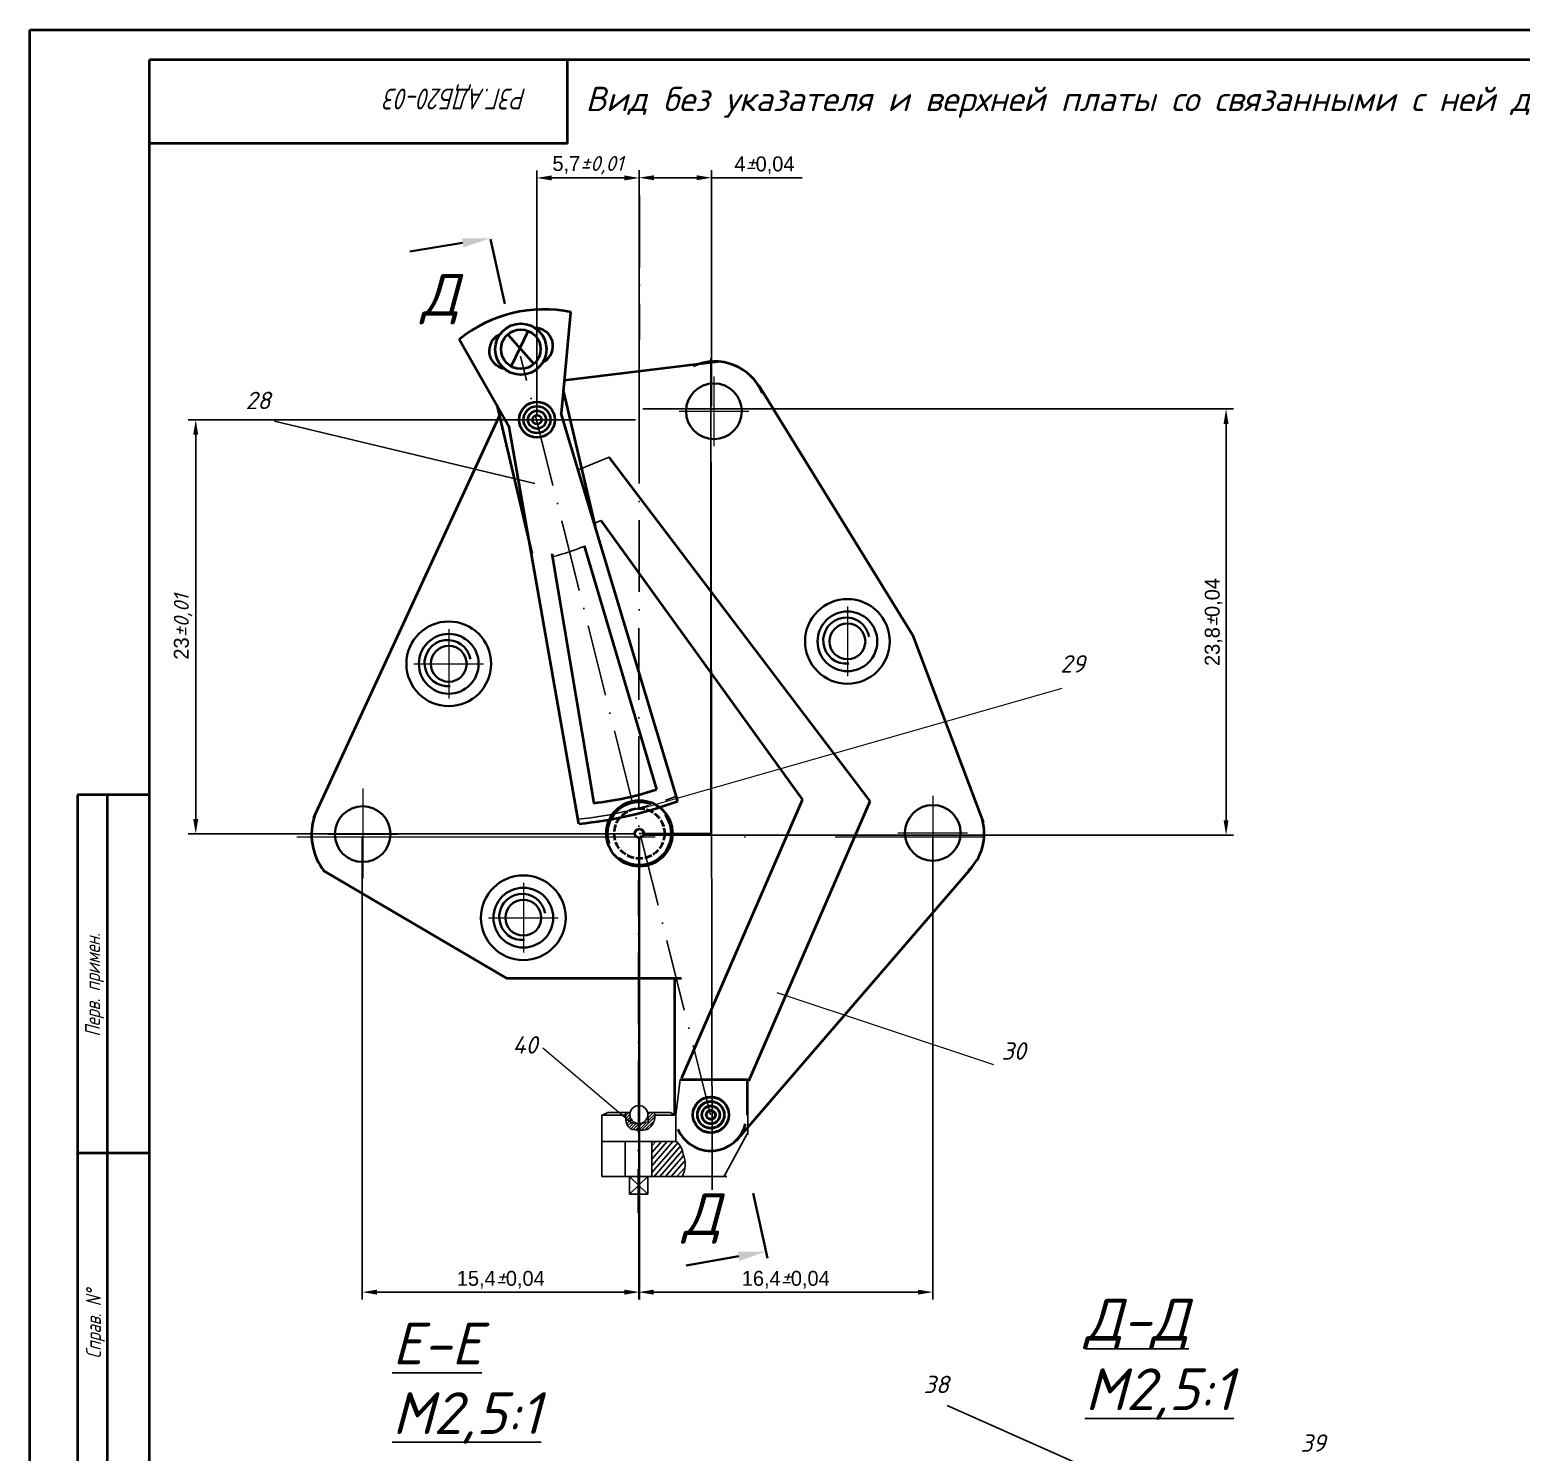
# Model space of a CAD drawing. Extents: x 1996 to 2593, y 74 to 494.
# Drawn here: x 1995.5 to 2245.1, y 255.5 to 493.6 of the extents above; entities that cross this region are included whole.
import ezdxf

# ---------------------------------------------------------------- set-up
doc = ezdxf.new("R2010")
doc.units = 0
doc.header["$MEASUREMENT"] = 0
for name, pattern in [('ACAD_ISO02W100', [15, 12, -3]), ('ACAD_ISO10W100', [18, 12, -3, 0, -3]), ('AUDIT_D_100420100805-0', [0]), ('THIN', [0])]:
    doc.linetypes.add(name, pattern=pattern)
doc.layers.get('0').update_dxf_attribs({"linetype": 'CONTINUOUS'})
doc.layers.get('DEFPOINTS').update_dxf_attribs({"linetype": 'CONTINUOUS'})
doc.layers.add('KONTUR', color=7, linetype='CONTINUOUS')
doc.layers.add('ОСНОВНОЙ', color=7, linetype='CONTINUOUS')
doc.layers.add('Основная', color=7, linetype='CONTINUOUS', lineweight=40)
doc.layers.add('текст', color=7, linetype='CONTINUOUS', lineweight=30)
doc.styles.add('стиль1', font='romans.shx', dxfattribs={"width": 0.75, "oblique": 15, "height": 3.5})
doc.dimstyles.get("Standard").update_dxf_attribs({"dimtxt": 3, "dimasz": 3, "dimexe": 2.5, "dimexo": 2.5, "dimgap": 1.5, "dimtad": 0, "dimtih": 1, "dimtoh": 1, "dimdec": 4, "dimzin": 0, "dimdsep": 46, "dimtxsty": 'Standard', "dimcen": -3, "dimdle": 1.25, "dimadec": 0, "dimazin": 0, "dimtfac": 0.75, "dimtdec": 4, "dimtofl": 0, "dimtmove": 0, "dimatfit": 3, "dimfxl": 1, "dimtvp": 1.5, "dimtolj": 1, "dimtzin": 0, "dimarcsym": 0})

# ---------------------------------------------------------------- blocks, each defined once
blk = doc.blocks.new('*D26')
at = {"color": 0, "linetype": 'AUDIT_D_100420100805-0', "lineweight": -2, "transparency": 16777216}
for p, q in [((2051.15, 358.47), (2051.15, 281.07)), ((2097.55, 358.47), (2097.55, 281.07)), ((2053.65, 282.32), (2095.05, 282.32))]:
    blk.add_line(p, q, dxfattribs=at)
at = {"color": 0, "linetype": 'AUDIT_D_100420100805-0', "transparency": 16777216}
for points in [[(2053.65, 282.74), (2053.65, 281.9), (2051.15, 282.32)], [(2095.05, 282.74), (2095.05, 281.9), (2097.55, 282.32)]]:
    blk.add_solid(points, dxfattribs=at)
at = {"layer": 'DEFPOINTS', "color": 0, "linetype": 'AUDIT_D_100420100805-0', "transparency": 16777216}
for p in [(2051.15, 359.1), (2097.55, 359.1), (2097.55, 282.32)]:
    blk.add_point(p, dxfattribs=at)
at = {"color": 0, "linetype": 'AUDIT_D_100420100805-0', "transparency": 16777216, "insert": (2074.35, 284.4), "char_height": 2.5, "attachment_point": 5}
blk.add_mtext('\\A1;15,4{\\fISOCPEUR|b0|i1|c204|p34;\\C0;%%P}0,04', dxfattribs=at)
blk = doc.blocks.new('*D27')
at = {"color": 0, "linetype": 'AUDIT_D_100420100805-0', "lineweight": -2, "transparency": 16777216}
for p, q in [((2097.43, 358.46), (2097.43, 281.07)), ((2146.65, 358.46), (2146.65, 281.07)), ((2099.93, 282.32), (2144.15, 282.32))]:
    blk.add_line(p, q, dxfattribs=at)
at = {"color": 0, "linetype": 'AUDIT_D_100420100805-0', "transparency": 16777216}
for points in [[(2099.93, 282.74), (2099.93, 281.9), (2097.43, 282.32)], [(2144.15, 282.74), (2144.15, 281.9), (2146.65, 282.32)]]:
    blk.add_solid(points, dxfattribs=at)
at = {"layer": 'DEFPOINTS', "color": 0, "linetype": 'AUDIT_D_100420100805-0', "transparency": 16777216}
for p in [(2097.43, 359.08), (2146.65, 359.08), (2146.65, 282.32)]:
    blk.add_point(p, dxfattribs=at)
at = {"color": 0, "linetype": 'AUDIT_D_100420100805-0', "transparency": 16777216, "insert": (2122.04, 284.4), "char_height": 2.5, "attachment_point": 5}
blk.add_mtext('\\A1;16,4{\\fISOCPEUR|b0|i1|c204|p34;\\C0;%%P}0,04', dxfattribs=at)
blk = doc.blocks.new('*D28')
at = {"color": 0, "linetype": 'AUDIT_D_100420100805-0', "lineweight": -2, "transparency": 16777216}
for p, q in [((2098.12, 430.12), (2196.98, 430.12)), ((2195.73, 361.3), (2195.73, 427.62)), ((2098.12, 358.8), (2196.98, 358.8))]:
    blk.add_line(p, q, dxfattribs=at)
at = {"color": 0, "linetype": 'AUDIT_D_100420100805-0', "transparency": 16777216}
for points in [[(2195.31, 427.62), (2196.14, 427.62), (2195.73, 430.12)], [(2195.31, 361.3), (2196.14, 361.3), (2195.73, 358.8)]]:
    blk.add_solid(points, dxfattribs=at)
at = {"layer": 'DEFPOINTS', "color": 0, "linetype": 'AUDIT_D_100420100805-0', "transparency": 16777216}
for p in [(2097.49, 430.12), (2195.73, 430.12), (2097.49, 358.8)]:
    blk.add_point(p, dxfattribs=at)
at = {"color": 0, "linetype": 'AUDIT_D_100420100805-0', "transparency": 16777216, "insert": (2193.64, 394.46), "char_height": 2.5, "attachment_point": 5, "rotation": 90}
blk.add_mtext('\\A1;23,8{\\fISOCPEUR|b0|i1|c204|p34;\\C0;%%P}0,04', dxfattribs=at)
blk = doc.blocks.new('*D29')
at = {"color": 0, "linetype": 'AUDIT_D_100420100805-0', "lineweight": -2, "transparency": 16777216}
for p, q in [((2096.87, 428.3), (2022.05, 428.3)), ((2023.3, 361.51), (2023.3, 425.8)), ((2096.87, 359.01), (2022.05, 359.01))]:
    blk.add_line(p, q, dxfattribs=at)
at = {"color": 0, "linetype": 'AUDIT_D_100420100805-0', "transparency": 16777216}
for points in [[(2022.88, 425.8), (2023.72, 425.8), (2023.3, 428.3)], [(2022.88, 361.51), (2023.72, 361.51), (2023.3, 359.01)]]:
    blk.add_solid(points, dxfattribs=at)
at = {"layer": 'DEFPOINTS', "color": 0, "linetype": 'AUDIT_D_100420100805-0', "transparency": 16777216}
for p in [(2023.3, 428.3), (2097.5, 428.3), (2097.5, 359.01)]:
    blk.add_point(p, dxfattribs=at)
at = {"color": 0, "linetype": 'AUDIT_D_100420100805-0', "transparency": 16777216, "insert": (2021.18, 393.65), "char_height": 2.5, "attachment_point": 5, "rotation": 90}
blk.add_mtext('\\A1;23{\\fISOCPEUR|b0|i1|c204|p34;\\C0;%%P0,01}', dxfattribs=at)
blk = doc.blocks.new('*D30')
at = {"color": 0, "linetype": 'AUDIT_D_100420100805-0', "lineweight": -2, "transparency": 16777216}
for p, q in [((2097.49, 430.57), (2097.49, 470.07)), ((2109.63, 430.57), (2109.63, 470.07)), ((2099.99, 468.82), (2107.13, 468.82)), ((2109.63, 468.82), (2124.81, 468.82))]:
    blk.add_line(p, q, dxfattribs=at)
at = {"color": 0, "linetype": 'AUDIT_D_100420100805-0', "transparency": 16777216}
for points in [[(2099.99, 469.23), (2099.99, 468.4), (2097.49, 468.82)], [(2107.13, 469.23), (2107.13, 468.4), (2109.63, 468.82)]]:
    blk.add_solid(points, dxfattribs=at)
at = {"layer": 'DEFPOINTS', "color": 0, "linetype": 'AUDIT_D_100420100805-0', "transparency": 16777216}
for p in [(2097.49, 468.82), (2097.49, 429.94), (2109.63, 429.94)]:
    blk.add_point(p, dxfattribs=at)
at = {"color": 0, "linetype": 'AUDIT_D_100420100805-0', "transparency": 16777216, "insert": (2118.47, 470.9), "char_height": 2.5, "attachment_point": 5}
blk.add_mtext('\\A1;4{\\fISOCPEUR|b0|i1|c204|p34;\\C0;%%P}0,04', dxfattribs=at)
blk = doc.blocks.new('*D31')
at = {"color": 0, "linetype": 'AUDIT_D_100420100805-0', "lineweight": -2, "transparency": 16777216}
for p, q in [((2080.36, 428.89), (2080.36, 470.03)), ((2097.53, 428.89), (2097.53, 470.03)), ((2082.86, 468.78), (2095.03, 468.78))]:
    blk.add_line(p, q, dxfattribs=at)
at = {"color": 0, "linetype": 'AUDIT_D_100420100805-0', "transparency": 16777216}
for points in [[(2082.86, 469.2), (2082.86, 468.37), (2080.36, 468.78)], [(2095.03, 469.2), (2095.03, 468.37), (2097.53, 468.78)]]:
    blk.add_solid(points, dxfattribs=at)
at = {"layer": 'DEFPOINTS', "color": 0, "linetype": 'AUDIT_D_100420100805-0', "transparency": 16777216}
for p in [(2097.53, 468.78), (2080.36, 428.26), (2097.53, 428.26)]:
    blk.add_point(p, dxfattribs=at)
at = {"color": 0, "linetype": 'AUDIT_D_100420100805-0', "transparency": 16777216, "insert": (2088.94, 470.91), "char_height": 2.5, "attachment_point": 5}
blk.add_mtext('\\A1;5,7{\\fISOCPEUR|b0|i1|c204|p34;\\C0;%%P0,01}', dxfattribs=at)

msp = doc.modelspace()

# ---------------------------------------------------------------- hatches: boundary and pattern name
h = msp.add_hatch()
h.set_pattern_fill('ANSI31', color=256, scale=2.9)
h.set_pattern_definition([(45, (-54.99915, 5.1155), (-0.25632621, 0.25632621), [])])
h.paths.add_polyline_path([(2100.07659, 312.37208), (2098.97665, 312.37208), (2099.00849, 310.82346), (2097.8893, 310.59597, -0.043582236), (2097.63353, 310.54398), (2097.51403, 310.51969), (2097.41294, 310.5352, -0.059256122), (2097.06275, 310.58894), (2096.05006, 310.74433), (2095.98047, 311.81108, -0.037366135), (2095.96376, 312.03434, -0.004775183), (2095.96403, 312.06299), (2095.94222, 312.39737), (2095.27337, 312.39737, 0.101493718), (2095.29569, 311.26458, 0.228851607), (2096.13616, 309.61868, 0.105939961), (2098.85379, 309.57065, 0.340912285)])
h = msp.add_hatch()
h.set_pattern_fill('ANSI31', color=256, scale=0.228, angle=4)
h.set_pattern_definition([(49, (-5110.18534, -4853.51394), (-0.546334265, 0.47492113), [])])
h.paths.add_polyline_path([(2099.70253, 301.65798), (2104.55047, 301.65798, 0.232075649), (2104.74664, 305.39117, 0.171681893), (2103.66857, 307.51303), (2099.70535, 307.51303)])

# ---------------------------------------------------------------- linework, layer by layer
at = {"linetype": 'ACAD_ISO10W100'}
for p, q in [((2097.57139, 465.82046), (2097.35405, 295.59304)), ((2109.4667, 311.96947), (2077.65451, 438.94979))]:
    msp.add_line(p, q, dxfattribs=at)
at = {"color": 0, "lineweight": 35}
for p, q in [((2067.9677, 457.91383, -0.16386), (2059.1518, 456.45641, -0.16386)), ((2072.61335, 458.54801), (2075.02175, 447.70886, -0.0003)), ((2116.59641, 298.87175), (2119.00481, 288.0326, -0.0003)), ((2114.17152, 288.3194, -0.00029), (2105.37054, 286.77451, -0.00029))]:
    msp.add_line(p, q, dxfattribs=at)
at = {"lineweight": 40}
for p, q in [((2086.04296, 446.28182), (2084.46143, 429.35342)), ((2067.40598, 441.79802), (2075.72697, 427.12545)), ((2075.51214, 442.57507), (2079.87233, 437.68902)), ((2078.92068, 443.1977), (2076.07377, 437.29677)), ((2084.98332, 434.93967), (2111.10284, 438.13785)), ((2084.87434, 432.97752), (2090.16952, 410.4731)), ((2117.51669, 434.06823), (2143.24874, 392.30701)), ((2074.35986, 429.5361), (2043.00182, 361.7229)), ((2073.70087, 430.79177), (2079.55318, 405.91957)), ((2103.99099, 364.46697), (2084.45936, 429.37082)), ((2087.43157, 360.68094), (2075.72668, 427.12593)), ((2136.16445, 364.50033), (2092.48962, 422.0589)), ((2091.08971, 411.47142), (2124.82051, 364.72061)), ((2100.43994, 366.42991), (2088.34648, 407.24233)), ((2089.98263, 364.07653), (2082.95853, 405.87487)), ((2143.24874, 392.30701), (2155.08514, 360.96689)), ((2104.6222, 318.17787), (2124.81944, 364.72376)), ((2115.85702, 317.70051), (2136.16445, 364.50033)), ((2075.33392, 334.85348), (2044.60529, 352.87465)), ((2153.10064, 353.34604), (2113.71654, 307.64631)), ((2075.30116, 334.86219), (2104.60114, 334.86219)), ((2103.41763, 334.73945), (2103.41763, 312.06643)), ((2104.36164, 317.91098), (2115.64963, 317.91098)), ((2115.6503, 311.91328), (2115.6503, 317.91328))]:
    msp.add_line(p, q, dxfattribs=at)
for p, q in [((2109.49902, 359.0773), (2109.49902, 438.6128)), ((2109.49902, 438.6128), (2109.74306, 299.42501)), ((2080.06062, 417.64803), (2036.4576, 428.08599)), ((2087.30037, 419.93011), (2092.48962, 422.0589)), ((2089.99994, 410.95942), (2091.08971, 411.47142)), ((2097.49902, 359.0773), (2109.49902, 359.0773)), ((2103.66091, 311.92984), (2104.3654, 317.90904)), ((2092.25225, 312.37137), (2091.29727, 311.93455)), ((2095.94753, 312.38759), (2092.2035, 312.38759)), ((2094.56689, 312.20295), (2094.57223, 312.20295)), ((2096.06694, 310.71964), (2095.9581, 312.38789)), ((2098.96074, 312.38844), (2098.99297, 310.82092)), ((2098.96378, 312.37208), (2102.72109, 312.37208)), ((2102.71782, 312.36925), (2103.6728, 311.93243)), ((2091.2622, 311.93614), (2095.22695, 311.93614)), ((2091.2717, 311.9609), (2091.2717, 301.65798)), ((2096.07286, 310.71906), (2097.53727, 310.49435)), ((2099.04412, 310.79975), (2097.52669, 310.49131)), ((2100.1457, 311.93614), (2103.67745, 311.93614)), ((2103.65729, 311.95386), (2103.65729, 307.52713)), ((2115.6768, 311.92907), (2115.6768, 308.62003)), ((2091.27051, 307.53401), (2103.70847, 307.53401)), ((2095.19349, 307.51342), (2095.19349, 301.65704)), ((2099.62923, 307.56919), (2099.62641, 301.70804)), ((2115.65288, 308.9103), (2111.6844, 301.62979)), ((2091.2717, 301.65798), (2112.20062, 301.65798)), ((2095.89483, 301.65776), (2098.93897, 298.73562)), ((2098.93896, 301.65797), (2095.89496, 298.73557)), ((2095.89502, 301.65807), (2095.89502, 298.73554)), ((2098.93897, 301.65797), (2098.93897, 298.73561)), ((2098.93897, 298.73562), (2095.89494, 298.73562)), ((2179.02509, 250.03997), (2149.06629, 263.37337))]:
    msp.add_line(p, q)
at = {"lineweight": 15}
for p, q in [((2098.02252, 363.31142), (2168.28879, 383.40281)), ((2120.55347, 332.46573), (2156.81591, 320.43903)), ((2096.28945, 310.53617), (2081.41389, 323.1362))]:
    msp.add_line(p, q, dxfattribs=at)
at = {"color": 0, "lineweight": 15}
for p, q in [((2051.23832, 366.59835), (2051.23832, 351.51941)), ((2146.64439, 365.40202), (2146.64439, 352.49239))]:
    msp.add_line(p, q, dxfattribs=at)
at = {"linetype": 'ACAD_ISO10W100', "lineweight": 15, "ltscale": 5}
msp.add_line((2040.21354, 358.50038), (2155.24055, 358.50038), dxfattribs=at)
at = {"color": 0}
msp.add_line((2092.10087, 313.47403), (2092.10087, 313.47403), dxfattribs=at)
at = {"lineweight": 40}
for centre, radius in [((2077.70595, 440.11788), 4.28128), ((2077.70595, 440.11788), 3.30064), ((2080.41471, 428.32161), 3), ((2080.41471, 428.32161), 2.25), ((2080.41471, 428.32161), 1.5), ((2080.41471, 428.32161), 0.75), ((2097.54207, 359.09338), 5.52334), ((2097.5445, 359.07856), 0.75), ((2109.49963, 312.00549), 3), ((2109.50991, 311.97586), 3), ((2109.49963, 312.00549), 2.25), ((2109.50991, 311.97586), 2.25), ((2109.49963, 312.00549), 1.5), ((2109.50991, 311.97586), 1.5), ((2109.49963, 312.00549), 0.75), ((2109.50991, 311.97586), 0.75)]:
    msp.add_circle(centre, radius, dxfattribs=at)
at = {"color": 0, "lineweight": 35}
for centre in [(2110.02388, 429.73653), (2051.23832, 358.97476), (2146.64439, 359.17285)]:
    msp.add_circle(centre, 4.66022, dxfattribs=at)
at = {"linetype": 'ACAD_ISO02W100', "lineweight": 40}
msp.add_circle((2097.5445, 359.07856), 5.31358, dxfattribs=at)
at = {"linetype": 'ACAD_ISO02W100', "lineweight": 40, "ltscale": 0.1}
msp.add_circle((2097.5445, 359.07856), 4.2, dxfattribs=at)
msp.add_circle((2097.46376, 312.03434), 1.5)
at = {"lineweight": 40}
for centre, radius, start, end in [((2081.5144, 424.47186), 22.31644, 78.0559409, 129.1892201), ((2075.40001, 439.86296), 3.00421, 117.0600709, 259.6305201), ((2080.06006, 440.64759), 3.03126, 299.7330845, 90.6561929), ((2110.19019, 429.46849), 8.6, 22.4640663, 114.6378407), ((2081.2415, 425.78083), 65.36296, 275.4485886, 290.3584819), ((2084.15356, 416.01217), 52.16528, 276.2694608, 288.1846453), ((2052.64832, 358.86868), 9.95706, 160.5691913, 218.2040548), ((2146.65805, 359.04871), 8.6, 314.0002598, 15.3962797), ((2109.49544, 311.96907), 6, 203.1928308, 345.8116704)]:
    msp.add_arc(centre, radius, start, end, dxfattribs=at)
for centre, radius, start, end in [((2073.05159, 444.58556), 40.43418, 284.4872545, 292.3095044), ((2146.65805, 359.04871), 8.6, 39.1788498, 39.200911), ((2098.0228, 311.86035), 2.81957, 169.4078755, 192.7335774), ((2097.62632, 311.73882), 2.50206, 298.7072763, 14.3198177), ((2097.39649, 311.28665), 2.12459, 181.2536035, 233.1358609), ((2097.5838, 315.9108), 6.48614, 256.8303691, 281.1422343), ((2101.34352, 304.90628), 3.56791, 7.4453617, 46.7533674), ((2100.9783, 303.7023), 4.24396, 330.847184, 23.1246061)]:
    msp.add_arc(centre, radius, start, end)
at = {"linetype": 'ACAD_ISO02W100'}
msp.add_arc((2080.41471, 428.32161), 67.2, 275.8737847, 290.3105341, dxfattribs=at)
at = {"color": 0, "lineweight": 35}
for points in [[(2068.09538, 457.14769, -0.16386), (2067.84002, 458.67997, -0.16386), (2072.56452, 458.67989, -0.16386)], [(2114.3068, 287.55457, -0.00029), (2114.03625, 289.08423, -0.00029), (2118.76051, 289.13106, -0.00029)]]:
    msp.add_solid(points, dxfattribs=at)
at = {"layer": 'KONTUR', "lineweight": 40}
for p, q in [((1995.53772, 73.56982), (1995.53772, 493.56982)), ((1995.53772, 493.56982), (2592.53772, 493.56982))]:
    msp.add_line(p, q, dxfattribs=at)
at = {"layer": 'Основная'}
for p, q in [((2015.53772, 118.56982), (2015.53772, 488.56982)), ((2587.53772, 488.56982), (2015.53772, 488.56982)), ((2085.53772, 474.56982), (2085.53772, 488.56982)), ((2085.53772, 474.56982), (2015.53772, 474.56982)), ((2003.53772, 365.56982), (2003.53772, 245.56982)), ((2015.53772, 365.56982), (2003.53772, 365.56982)), ((2008.53772, 245.56982), (2008.53772, 365.56982)), ((2015.53772, 305.56982), (2003.53772, 305.56982))]:
    msp.add_line(p, q, dxfattribs=at)
at = {"layer": 'ОСНОВНОЙ', "color": 0, "lineweight": 15}
for p, q in [((2110.02388, 435.5618), (2110.02388, 423.91126)), ((2104.19861, 429.73653), (2115.84915, 429.73653)), ((2132.36082, 397.05221), (2132.36082, 385.40168)), ((2065.64464, 393.29786), (2065.64464, 381.64732)), ((2059.81937, 387.47259), (2071.46991, 387.47259)), ((2045.41305, 358.97476), (2057.06359, 358.97476)), ((2140.81912, 359.17285), (2152.46966, 359.17285)), ((2078.12656, 350.80584), (2078.12656, 339.1553)), ((2072.30129, 344.98057), (2083.95183, 344.98057))]:
    msp.add_line(p, q, dxfattribs=at)
at = {"layer": 'ОСНОВНОЙ', "color": 0, "linetype": 'Continuous', "lineweight": 35}
for centre, radius in [((2132.36082, 391.22694), 7.08685), ((2065.64464, 387.47259), 7.08685), ((2132.36082, 391.22694), 5), ((2065.64464, 387.47259), 5), ((2132.36082, 391.22694), 3), ((2065.64464, 387.47259), 3), ((2078.12656, 344.98057), 7.08685), ((2078.12656, 344.98057), 5), ((2078.12656, 344.98057), 3)]:
    msp.add_circle(centre, radius, dxfattribs=at)
at = {"layer": 'ОСНОВНОЙ', "color": 0, "linetype": 'THIN', "lineweight": 35}
for centre in [(2132.1828, 391.3501), (2065.46661, 387.59575), (2077.94853, 345.10373)]:
    msp.add_arc(centre, 3.86651, 9.4694473, 275.7654394, dxfattribs=at)

# ---------------------------------------------------------------- texts
at = {"lineweight": 30, "insert": (2078.70866, 480.24738), "char_height": 3.5, "width": 59.5, "attachment_point": 1, "rotation": 180, "style": 'стиль1'}
msp.add_mtext('РЗГ.АДБ20-03', dxfattribs=at)
at = {"color": 0}
for s, insert, char_height, width, attachment_point in [('{\\fISOCPEUR|b0|i1|c204|p34;Вид без указателя и верхней платы со связанными с ней деталями}', (2088.55259, 481.44228), 4.0776884, 185.319448, 4), ('\\A1;{\\fISOCPEUR|b0|i1|c0|p34;28}', (2033.72015, 431.54869), 2.9126346, 30.0431919, 5), ('\\A1;{\\fISOCPEUR|b0|i1|c0|p34;29}', (2170.05312, 387.46583), 2.9126346, 30.0431919, 5), ('\\A1;{\\fISOCPEUR|b0|i1|c0|p34;40}', (2078.40781, 323.69181), 2.9126346, 30.0431919, 5), ('\\A1;{\\fISOCPEUR|b0|i1|c0|p34;30}', (2160.1805, 322.67816), 2.9126346, 30.0431919, 5), ('\\A1;{\\fISOCPEUR|b0|i1|c0|p34;38}', (2147.22906, 266.869), 2.9126346, 30.0431919, 5), ('\\A1;{\\fISOCPEUR|b0|i1|c0|p34;39}', (2210.27599, 257.06553), 2.9126346, 30.0431919, 5)]:
    msp.add_mtext(s, dxfattribs=dict(at, insert=insert, char_height=char_height, width=width, attachment_point=attachment_point))
at = {"color": 0, "lineweight": 35, "char_height": 6.990323, "attachment_point": 1}
for insert in [(2061.05056, 452.71475, 1.812), (2104.82199, 298.85798, 0.00216)]:
    msp.add_mtext('{\\fISOCPEUR|b0|i1|c204|p34;Д}', dxfattribs=dict(at, insert=insert))
at = {"color": 0, "lineweight": 25, "char_height": 6.990323, "attachment_point": 1}
for s, insert in [('{\\fISOCPEUR|b0|i1|c204|p34;\\LД-Д \\PМ2,5:1}', (2172.09901, 281.21842)), ('{\\fISOCPEUR|b0|i1|c204|p34;\\LЕ-Е\\PМ2,5:1}', (2056.19204, 277.22867))]:
    msp.add_mtext(s, dxfattribs=dict(at, insert=insert))
at = {"layer": 'текст', "style": 'стиль1', "oblique": 15, "width": 0.75}
for s, p in [('Перв. примен.', (2007.29063, 325.08232)), ('Справ. N%%d', (2007.4457, 271.19724))]:
    msp.add_text(s, height=2.5, rotation=90, dxfattribs=at).set_placement(p)

# ---------------------------------------------------------------- dimensions: what is measured, and where the dimension line sits
at = {"linetype": 'AUDIT_D_100420100805-0'}
for base, p1, p2, text, override, picture, middle in [((2097.52651, 468.78184), (2080.36342, 428.26077), (2097.52651, 428.26077), '5,7{\\fISOCPEUR|b0|i1|c204|p34;\\C0;%%P0,01}', {"dimtxt": 2.5, "dimasz": 2.5, "dimexe": 1.25, "dimexo": 0.625, "dimgap": 0.625, "dimtad": 1, "dimtih": 0, "dimtoh": 0, "dimzin": 8, "dimlunit": 6, "dimcen": 2.5, "dimtofl": 1, "dimtmove": 2, "dimtvp": 0}, '*D31', (2088.94496, 470.90684)), ((2097.49152, 468.81583), (2109.62572, 429.94161), (2097.49152, 429.94161), '4{\\fISOCPEUR|b0|i1|c204|p34;\\C0;%%P}0,04', {"dimtxt": 2.5, "dimasz": 2.5, "dimexe": 1.25, "dimexo": 0.625, "dimgap": 0.625, "dimtad": 1, "dimjust": 1, "dimtih": 0, "dimtoh": 0, "dimzin": 8, "dimlunit": 6, "dimcen": 2.5, "dimtofl": 1, "dimtvp": 0}, '*D30', (2118.46663, 470.89916)), ((2097.54705, 282.31879), (2051.15234, 359.09737), (2097.54705, 359.09737), '15,4{\\fISOCPEUR|b0|i1|c204|p34;\\C0;%%P}0,04', {"dimtxt": 2.5, "dimasz": 2.5, "dimexe": 1.25, "dimexo": 0.625, "dimgap": 0.625, "dimtad": 1, "dimtih": 0, "dimtoh": 0, "dimzin": 8, "dimlunit": 6, "dimcen": 2.5, "dimtofl": 1, "dimtvp": 0}, '*D26', (2074.34969, 284.40213)), ((2146.65228, 282.31879), (2097.4328, 359.08072), (2146.65228, 359.08072), '16,4{\\fISOCPEUR|b0|i1|c204|p34;\\C0;%%P}0,04', {"dimtxt": 2.5, "dimasz": 2.5, "dimexe": 1.25, "dimexo": 0.625, "dimgap": 0.625, "dimtad": 1, "dimtih": 0, "dimtoh": 0, "dimzin": 8, "dimlunit": 6, "dimcen": 2.5, "dimtofl": 1, "dimtvp": 0}, '*D27', (2122.04254, 284.40213))]:
    dim = msp.add_linear_dim(base=base, p1=p1, p2=p2, text=text, dimstyle='Standard', override=override, dxfattribs=at)
    dim.commit()
    dim.dimension.update_dxf_attribs({"geometry": picture, "text_midpoint": middle})
for base, p1, p2, text, picture, middle in [((2195.72541, 430.12244), (2097.4921, 358.80074), (2097.4921, 430.12244), '23,8{\\fISOCPEUR|b0|i1|c204|p34;\\C0;%%P}0,04', '*D28', (2193.64208, 394.46159)), ((2023.30001, 428.29565), (2097.49595, 359.00815), (2097.49595, 428.29565), '23{\\fISOCPEUR|b0|i1|c204|p34;\\C0;%%P0,01}', '*D29', (2021.17501, 393.6519))]:
    dim = msp.add_linear_dim(base=base, p1=p1, p2=p2, angle=90, text=text, dimstyle='Standard', override={"dimtxt": 2.5, "dimasz": 2.5, "dimexe": 1.25, "dimexo": 0.625, "dimgap": 0.625, "dimtad": 1, "dimtih": 0, "dimtoh": 0, "dimzin": 8, "dimlunit": 6, "dimcen": 2.5, "dimtofl": 1, "dimtvp": 0}, dxfattribs=at)
    dim.commit()
    dim.dimension.update_dxf_attribs({"geometry": picture, "text_midpoint": middle})

doc.saveas('drawing.dxf')
